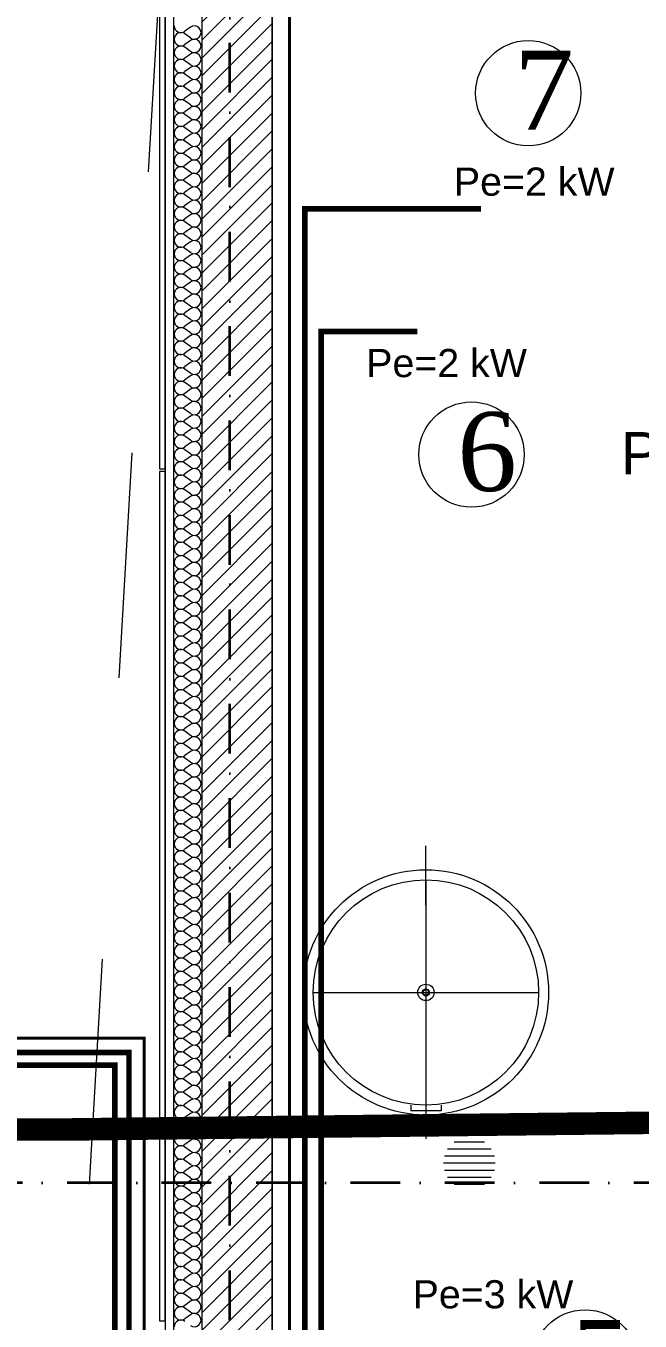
# Model space of a CAD drawing. Header units: millimetres. Extents: x 1322820 to 1391563, y 1051909 to 1098256.
# Drawn here: x 1346054 to 1348235, y 1084629 to 1089228 of the extents above; entities that cross this region are included whole.
import ezdxf
from ezdxf.enums import TextEntityAlignment as Align

# ---------------------------------------------------------------- set-up
doc = ezdxf.new("R2010")
doc.units = ezdxf.units.MM
doc.header["$MEASUREMENT"] = 0
for name, pattern in [('AStair_dashed', [1800, 800, -1000]), ('Dot & Dashed', [335.138881, 176.388884, -88.194442, 0, -70.555556]), ('DUBLU_INTRERUPT', [1.093612, 0.529167, -0.211667, 0.141111, -0.211667]), ('R', [10414, 5080, -2540, 254, -2540]), ('R (4)', [10414, 5080, -2540, 254, -2540])]:
    doc.linetypes.add(name, pattern=pattern)
doc.layers.get('0').update_dxf_attribs({"true_color": 0x787878})
for name, color, linetype, true_color in [('arhitectura - decoratii fatada', 7, 'Continuous', 0x787878), ('New_arhitectura - axe', 7, 'Continuous', 0x787878), ('New_rezistenta - pereti de rezistenta', 7, 'Continuous', 0x787878)]:
    doc.layers.add(name, color=color, linetype=linetype, true_color=true_color)
for name, color, linetype, lineweight, true_color in [('arhitectura - decoratii fatada_Pen_No__101', 7, 'Continuous', 13, 0x787878), ('arhitectura - desen 2D_Pen_No__2', 7, 'Continuous', 13, 0x787878), ('instalatii - echipamente_Pen_No__1', 7, 'Continuous', 13, 0x787878), ('New_arhitectura - axe_Pen_No__201', 7, 'Continuous', 35, 0x787878), ('New_arhitectura - decoratii fatada_Pen_No__1', 7, 'Continuous', 13, 0x787878), ('New_arhitectura - suprafete DTAC_Pen_No__14', 7, 'Continuous', 18, 0x787878), ('New_instalatii - echipamente_Pen_No__1', 7, 'Continuous', 13, 0x787878), ('New_rezistenta - pereti de rezistenta_Pen_No__1', 7, 'Continuous', 13, 0x787878), ('New_rezistenta - pereti de rezistenta_Pen_No__21', 7, 'Continuous', 20, 0x787878)]:
    doc.layers.add(name, color=color, linetype=linetype, lineweight=lineweight, true_color=true_color)
doc.layers.add('calorifere_Pen_No__1', color=250, linetype='Continuous', lineweight=13)
doc.layers.add('Circuite', color=7, linetype='Continuous', lineweight=25)
doc.layers.add('circuite prize normal', color=7, linetype='Continuous')
doc.layers.add('circuite prize vitali', color=1, linetype='Continuous')
doc.styles.add('GENERATED_STYLE_1', font='arialbd.ttf')
doc.styles.add('GENERATED_STYLE_4', font='arialbi.ttf')

# ---------------------------------------------------------------- blocks, each defined once
blk = doc.blocks.new('*X59', base_point=(1356235.2, 1078942.6))
at = {"layer": 'New_rezistenta - pereti de rezistenta_Pen_No__1', "color": 7, "linetype": 'Continuous', "lineweight": 13}
for p, q in [((1346638, 1089223.5), (1346619, 1089209.2)), ((1346638, 1089185.4), (1346619, 1089199.7)), ((1346638, 1089175.9), (1346619, 1089161.6)), ((1346638, 1089137.8), (1346619, 1089152.1)), ((1346638, 1089128.3), (1346619, 1089114)), ((1346638, 1089090.2), (1346619, 1089104.5)), ((1346638, 1089080.7), (1346619, 1089066.4)), ((1346638, 1089042.6), (1346619, 1089056.9)), ((1346638, 1089033), (1346619, 1089018.8)), ((1346638, 1088995), (1346619, 1089009.2)), ((1346638, 1088985.4), (1346619, 1088971.1)), ((1346638, 1088947.3), (1346619, 1088961.6)), ((1346638, 1088937.8), (1346619, 1088923.5)), ((1346638, 1088899.7), (1346619, 1088914)), ((1346638, 1088890.2), (1346619, 1088875.9)), ((1346638, 1088852.1), (1346619, 1088866.4)), ((1346638, 1088842.6), (1346619, 1088828.3)), ((1346638, 1088804.5), (1346619, 1088818.8)), ((1346638, 1088795), (1346619, 1088780.7)), ((1346638, 1088756.9), (1346619, 1088771.1)), ((1346638, 1088747.3), (1346619, 1088733)), ((1346638, 1088709.2), (1346619, 1088723.5)), ((1346638, 1088699.7), (1346619, 1088685.4)), ((1346638, 1088661.6), (1346619, 1088675.9)), ((1346638, 1088652.1), (1346619, 1088637.8)), ((1346638, 1088614), (1346619, 1088628.3)), ((1346638, 1088604.5), (1346619, 1088590.2)), ((1346638, 1088566.4), (1346619, 1088580.7)), ((1346638, 1088556.9), (1346619, 1088542.6)), ((1346638, 1088518.8), (1346619, 1088533)), ((1346638, 1088509.2), (1346619, 1088495)), ((1346638, 1088471.1), (1346619, 1088485.4)), ((1346638, 1088461.6), (1346619, 1088447.3)), ((1346638, 1088423.5), (1346619, 1088437.8)), ((1346638, 1088414), (1346619, 1088399.7)), ((1346638, 1088375.9), (1346619, 1088390.2)), ((1346638, 1088366.4), (1346619, 1088352.1)), ((1346638, 1088328.3), (1346619, 1088342.6)), ((1346638, 1088318.8), (1346619, 1088304.5)), ((1346638, 1088280.7), (1346619, 1088295)), ((1346638, 1088271.1), (1346619, 1088256.9)), ((1346638, 1088233), (1346619, 1088247.3)), ((1346638, 1088223.5), (1346619, 1088209.2)), ((1346638, 1088185.4), (1346619, 1088199.7)), ((1346638, 1088175.9), (1346619, 1088161.6)), ((1346638, 1088137.8), (1346619, 1088152.1)), ((1346638, 1088128.3), (1346619, 1088114)), ((1346638, 1088090.2), (1346619, 1088104.5)), ((1346638, 1088080.7), (1346619, 1088066.4)), ((1346638, 1088042.6), (1346619, 1088056.9)), ((1346638, 1088033), (1346619, 1088018.8)), ((1346638, 1087995), (1346619, 1088009.2)), ((1346638, 1087985.4), (1346619, 1087971.1)), ((1346638, 1087947.3), (1346619, 1087961.6)), ((1346638, 1087937.8), (1346619, 1087923.5)), ((1346638, 1087899.7), (1346619, 1087914)), ((1346638, 1087890.2), (1346619, 1087875.9)), ((1346638, 1087852.1), (1346619, 1087866.4)), ((1346638, 1087842.6), (1346619, 1087828.3)), ((1346638, 1087804.5), (1346619, 1087818.8)), ((1346638, 1087795), (1346619, 1087780.7)), ((1346638, 1087756.9), (1346619, 1087771.1)), ((1346638, 1087747.3), (1346619, 1087733)), ((1346638, 1087709.2), (1346619, 1087723.5)), ((1346638, 1087699.7), (1346619, 1087685.4)), ((1346638, 1087661.6), (1346619, 1087675.9)), ((1346638, 1087652.1), (1346619, 1087637.8)), ((1346638, 1087614), (1346619, 1087628.3)), ((1346638, 1087604.5), (1346619, 1087590.2)), ((1346638, 1087566.4), (1346619, 1087580.7)), ((1346638, 1087556.9), (1346619, 1087542.6)), ((1346638, 1087518.8), (1346619, 1087533)), ((1346638, 1087509.2), (1346619, 1087495)), ((1346638, 1087471.1), (1346619, 1087485.4)), ((1346638, 1087461.6), (1346619, 1087447.3)), ((1346638, 1087423.5), (1346619, 1087437.8)), ((1346638, 1087414), (1346619, 1087399.7)), ((1346638, 1087375.9), (1346619, 1087390.2)), ((1346638, 1087366.4), (1346619, 1087352.1)), ((1346638, 1087328.3), (1346619, 1087342.6)), ((1346638, 1087318.8), (1346619, 1087304.5)), ((1346638, 1087280.7), (1346619, 1087295)), ((1346638, 1087271.1), (1346619, 1087256.9)), ((1346638, 1087233), (1346619, 1087247.3)), ((1346638, 1087223.5), (1346619, 1087209.2)), ((1346638, 1087185.4), (1346619, 1087199.7)), ((1346638, 1087175.9), (1346619, 1087161.6)), ((1346638, 1087137.8), (1346619, 1087152.1)), ((1346638, 1087128.3), (1346619, 1087114)), ((1346638, 1087090.2), (1346619, 1087104.5)), ((1346638, 1087080.7), (1346619, 1087066.4)), ((1346638, 1087042.6), (1346619, 1087056.9)), ((1346638, 1087033), (1346619, 1087018.8)), ((1346638, 1086995), (1346619, 1087009.2)), ((1346638, 1086985.4), (1346619, 1086971.1)), ((1346638, 1086947.3), (1346619, 1086961.6)), ((1346638, 1086937.8), (1346619, 1086923.5)), ((1346638, 1086899.7), (1346619, 1086914)), ((1346638, 1086890.2), (1346619, 1086875.9)), ((1346638, 1086852.1), (1346619, 1086866.4)), ((1346638, 1086842.6), (1346619, 1086828.3)), ((1346638, 1086804.5), (1346619, 1086818.8)), ((1346638, 1086795), (1346619, 1086780.7)), ((1346638, 1086756.9), (1346619, 1086771.1)), ((1346638, 1086747.3), (1346619, 1086733)), ((1346638, 1086709.2), (1346619, 1086723.5)), ((1346638, 1086699.7), (1346619, 1086685.4)), ((1346638, 1086661.6), (1346619, 1086675.9)), ((1346638, 1086652.1), (1346619, 1086637.8)), ((1346638, 1086614), (1346619, 1086628.3)), ((1346638, 1086604.5), (1346619, 1086590.2)), ((1346638, 1086566.4), (1346619, 1086580.7)), ((1346638, 1086556.9), (1346619, 1086542.6)), ((1346638, 1086518.8), (1346619, 1086533)), ((1346638, 1086509.2), (1346619, 1086495)), ((1346638, 1086471.1), (1346619, 1086485.4)), ((1346638, 1086461.6), (1346619, 1086447.3)), ((1346638, 1086423.5), (1346619, 1086437.8)), ((1346638, 1086414), (1346619, 1086399.7)), ((1346638, 1086375.9), (1346619, 1086390.2)), ((1346638, 1086366.4), (1346619, 1086352.1)), ((1346638, 1086328.3), (1346619, 1086342.6)), ((1346638, 1086318.8), (1346619, 1086304.5)), ((1346638, 1086280.7), (1346619, 1086295)), ((1346638, 1086271.1), (1346619, 1086256.9)), ((1346638, 1086233), (1346619, 1086247.3)), ((1346638, 1086223.5), (1346619, 1086209.2)), ((1346638, 1086185.4), (1346619, 1086199.7)), ((1346638, 1086175.9), (1346619, 1086161.6)), ((1346638, 1086137.8), (1346619, 1086152.1)), ((1346638, 1086128.3), (1346619, 1086114)), ((1346638, 1086090.2), (1346619, 1086104.5)), ((1346638, 1086080.7), (1346619, 1086066.4)), ((1346638, 1086042.6), (1346619, 1086056.9)), ((1346638, 1086033), (1346619, 1086018.8)), ((1346638, 1085995), (1346619, 1086009.2)), ((1346638, 1085985.4), (1346619, 1085971.1)), ((1346638, 1085947.3), (1346619, 1085961.6)), ((1346638, 1085937.8), (1346619, 1085923.5)), ((1346638, 1085899.7), (1346619, 1085914)), ((1346638, 1085890.2), (1346619, 1085875.9)), ((1346638, 1085852.1), (1346619, 1085866.4)), ((1346638, 1085842.6), (1346619, 1085828.3)), ((1346638, 1085804.5), (1346619, 1085818.8)), ((1346638, 1085795), (1346619, 1085780.7)), ((1346638, 1085756.9), (1346619, 1085771.1)), ((1346638, 1085747.3), (1346619, 1085733)), ((1346638, 1085709.2), (1346619, 1085723.5)), ((1346638, 1085699.7), (1346619, 1085685.4)), ((1346638, 1085661.6), (1346619, 1085675.9)), ((1346638, 1085652.1), (1346619, 1085637.8)), ((1346638, 1085614), (1346619, 1085628.3)), ((1346638, 1085604.5), (1346619, 1085590.2)), ((1346638, 1085566.4), (1346619, 1085580.7)), ((1346638, 1085556.9), (1346619, 1085542.6)), ((1346638, 1085518.8), (1346619, 1085533)), ((1346638, 1085509.2), (1346619, 1085495)), ((1346638, 1085471.1), (1346619, 1085485.4)), ((1346638, 1085461.6), (1346619, 1085447.3)), ((1346638, 1085423.5), (1346619, 1085437.8)), ((1346638, 1085414), (1346619, 1085399.7)), ((1346638, 1085375.9), (1346619, 1085390.2)), ((1346638, 1085366.4), (1346619, 1085352.1)), ((1346638, 1085328.3), (1346619, 1085342.6)), ((1346638, 1085318.8), (1346619, 1085304.5)), ((1346638, 1085280.7), (1346619, 1085295)), ((1346638, 1085271.1), (1346619, 1085256.9)), ((1346638, 1085233), (1346619, 1085247.3)), ((1346638, 1085223.5), (1346619, 1085209.2)), ((1346638, 1085185.4), (1346619, 1085199.7)), ((1346638, 1085175.9), (1346619, 1085161.6)), ((1346638, 1085137.8), (1346619, 1085152.1)), ((1346638, 1085128.3), (1346619, 1085114)), ((1346638, 1085090.2), (1346619, 1085104.5)), ((1346638, 1085080.7), (1346619, 1085066.4)), ((1346638, 1085042.6), (1346619, 1085056.9)), ((1346638, 1085033), (1346619, 1085018.8)), ((1346638, 1084995), (1346619, 1085009.2)), ((1346638, 1084985.4), (1346619, 1084971.1)), ((1346638, 1084947.3), (1346619, 1084961.6)), ((1346638, 1084937.8), (1346619, 1084923.5)), ((1346638, 1084899.7), (1346619, 1084914)), ((1346638, 1084890.2), (1346619, 1084875.9)), ((1346638, 1084852.1), (1346619, 1084866.4)), ((1346638, 1084842.6), (1346619, 1084828.3)), ((1346638, 1084804.5), (1346619, 1084818.8)), ((1346638, 1084795), (1346619, 1084780.7)), ((1346638, 1084756.9), (1346619, 1084771.1)), ((1346638, 1084747.3), (1346619, 1084733)), ((1346638, 1084709.2), (1346619, 1084723.5)), ((1346638, 1084699.7), (1346619, 1084685.4)), ((1346638, 1084661.6), (1346619, 1084675.9)), ((1346638, 1084652.1), (1346619, 1084637.8))]:
    blk.add_line(p, q, dxfattribs=at)
for centre, start, end in [((1346604.7, 1089228.3), 180, 306.8699), ((1346604.7, 1089180.7), 53.1301, 180), ((1346652.3, 1089204.5), 233.1301, 126.8699), ((1346604.7, 1089180.7), 180, 306.8699), ((1346604.7, 1089133), 53.1301, 180), ((1346652.3, 1089156.9), 233.1301, 126.8699), ((1346604.7, 1089133), 180, 306.8699), ((1346604.7, 1089085.4), 53.1301, 180), ((1346652.3, 1089109.2), 233.1301, 126.8699), ((1346604.7, 1089085.4), 180, 306.8699), ((1346604.7, 1089037.8), 53.1301, 180), ((1346652.3, 1089061.6), 233.1301, 126.8699), ((1346604.7, 1089037.8), 180, 306.8699), ((1346604.7, 1088990.2), 53.1301, 180), ((1346652.3, 1089014), 233.1301, 126.8699), ((1346604.7, 1088990.2), 180, 306.8699), ((1346604.7, 1088942.6), 53.1301, 180), ((1346652.3, 1088966.4), 233.1301, 126.8699), ((1346604.7, 1088942.6), 180, 306.8699), ((1346604.7, 1088895), 53.1301, 180), ((1346652.3, 1088918.8), 233.1301, 126.8699), ((1346604.7, 1088895), 180, 306.8699), ((1346604.7, 1088847.3), 53.1301, 180), ((1346652.3, 1088871.1), 233.1301, 126.8699), ((1346604.7, 1088847.3), 180, 306.8699), ((1346604.7, 1088799.7), 53.1301, 180), ((1346652.3, 1088823.5), 233.1301, 126.8699), ((1346604.7, 1088799.7), 180, 306.8699), ((1346652.3, 1088775.9), 233.1301, 126.8699), ((1346604.7, 1088752.1), 53.1301, 180), ((1346604.7, 1088752.1), 180, 306.8699), ((1346652.3, 1088728.3), 233.1301, 126.8699), ((1346604.7, 1088704.5), 53.1301, 180), ((1346604.7, 1088704.5), 180, 306.8699), ((1346652.3, 1088680.7), 233.1301, 126.8699), ((1346604.7, 1088656.9), 53.1301, 180), ((1346604.7, 1088656.9), 180, 306.8699), ((1346652.3, 1088633), 233.1301, 126.8699), ((1346604.7, 1088609.2), 53.1301, 180), ((1346604.7, 1088609.2), 180, 306.8699), ((1346652.3, 1088585.4), 233.1301, 126.8699), ((1346604.7, 1088561.6), 53.1301, 180), ((1346604.7, 1088561.6), 180, 306.8699), ((1346652.3, 1088537.8), 233.1301, 126.8699), ((1346604.7, 1088514), 53.1301, 180), ((1346604.7, 1088514), 180, 306.8699), ((1346652.3, 1088490.2), 233.1301, 126.8699), ((1346604.7, 1088466.4), 53.1301, 180), ((1346604.7, 1088466.4), 180, 306.8699), ((1346652.3, 1088442.6), 233.1301, 126.8699), ((1346604.7, 1088418.8), 53.1301, 180), ((1346604.7, 1088418.8), 180, 306.8699), ((1346652.3, 1088395), 233.1301, 126.8699), ((1346604.7, 1088371.1), 53.1301, 180), ((1346604.7, 1088371.1), 180, 306.8699), ((1346652.3, 1088347.3), 233.1301, 126.8699), ((1346604.7, 1088323.5), 53.1301, 180), ((1346604.7, 1088323.5), 180, 306.8699), ((1346652.3, 1088299.7), 233.1301, 126.8699), ((1346604.7, 1088275.9), 53.1301, 180), ((1346604.7, 1088275.9), 180, 306.8699), ((1346652.3, 1088252.1), 233.1301, 126.8699), ((1346604.7, 1088228.3), 53.1301, 180), ((1346604.7, 1088228.3), 180, 306.8699), ((1346652.3, 1088204.5), 233.1301, 126.8699), ((1346604.7, 1088180.7), 53.1301, 180), ((1346604.7, 1088180.7), 180, 306.8699), ((1346652.3, 1088156.9), 233.1301, 126.8699), ((1346604.7, 1088133), 53.1301, 180), ((1346604.7, 1088133), 180, 306.8699), ((1346604.7, 1088085.4), 53.1301, 180), ((1346652.3, 1088109.2), 233.1301, 126.8699), ((1346604.7, 1088085.4), 180, 306.8699), ((1346604.7, 1088037.8), 53.1301, 180), ((1346652.3, 1088061.6), 233.1301, 126.8699), ((1346604.7, 1088037.8), 180, 306.8699), ((1346604.7, 1087990.2), 53.1301, 180), ((1346652.3, 1088014), 233.1301, 126.8699), ((1346604.7, 1087990.2), 180, 306.8699), ((1346604.7, 1087942.6), 53.1301, 180), ((1346652.3, 1087966.4), 233.1301, 126.8699), ((1346604.7, 1087942.6), 180, 306.8699), ((1346604.7, 1087895), 53.1301, 180), ((1346652.3, 1087918.8), 233.1301, 126.8699), ((1346604.7, 1087895), 180, 306.8699), ((1346604.7, 1087847.3), 53.1301, 180), ((1346652.3, 1087871.1), 233.1301, 126.8699), ((1346604.7, 1087847.3), 180, 306.8699), ((1346604.7, 1087799.7), 53.1301, 180), ((1346652.3, 1087823.5), 233.1301, 126.8699), ((1346604.7, 1087799.7), 180, 306.8699), ((1346604.7, 1087752.1), 53.1301, 180), ((1346652.3, 1087775.9), 233.1301, 126.8699), ((1346604.7, 1087752.1), 180, 306.8699), ((1346604.7, 1087704.5), 53.1301, 180), ((1346652.3, 1087728.3), 233.1301, 126.8699), ((1346604.7, 1087704.5), 180, 306.8699), ((1346604.7, 1087656.9), 53.1301, 180), ((1346652.3, 1087680.7), 233.1301, 126.8699), ((1346604.7, 1087656.9), 180, 306.8699), ((1346604.7, 1087609.2), 53.1301, 180), ((1346652.3, 1087633), 233.1301, 126.8699), ((1346604.7, 1087609.2), 180, 306.8699), ((1346604.7, 1087561.6), 53.1301, 180), ((1346652.3, 1087585.4), 233.1301, 126.8699), ((1346604.7, 1087561.6), 180, 306.8699), ((1346604.7, 1087514), 53.1301, 180), ((1346652.3, 1087537.8), 233.1301, 126.8699), ((1346604.7, 1087514), 180, 306.8699), ((1346604.7, 1087466.4), 53.1301, 180), ((1346652.3, 1087490.2), 233.1301, 126.8699), ((1346604.7, 1087466.4), 180, 306.8699), ((1346652.3, 1087442.6), 233.1301, 126.8699), ((1346604.7, 1087418.8), 53.1301, 180), ((1346604.7, 1087418.8), 180, 306.8699), ((1346652.3, 1087395), 233.1301, 126.8699), ((1346604.7, 1087371.1), 53.1301, 180), ((1346604.7, 1087371.1), 180, 306.8699), ((1346652.3, 1087347.3), 233.1301, 126.8699), ((1346604.7, 1087323.5), 53.1301, 180), ((1346604.7, 1087323.5), 180, 306.8699), ((1346652.3, 1087299.7), 233.1301, 126.8699), ((1346604.7, 1087275.9), 53.1301, 180), ((1346604.7, 1087275.9), 180, 306.8699), ((1346652.3, 1087252.1), 233.1301, 126.8699), ((1346604.7, 1087228.3), 53.1301, 180), ((1346604.7, 1087228.3), 180, 306.8699), ((1346652.3, 1087204.5), 233.1301, 126.8699), ((1346604.7, 1087180.7), 53.1301, 180), ((1346604.7, 1087180.7), 180, 306.8699), ((1346652.3, 1087156.9), 233.1301, 126.8699), ((1346604.7, 1087133), 53.1301, 180), ((1346604.7, 1087133), 180, 306.8699), ((1346652.3, 1087109.2), 233.1301, 126.8699), ((1346604.7, 1087085.4), 53.1301, 180), ((1346604.7, 1087085.4), 180, 306.8699), ((1346652.3, 1087061.6), 233.1301, 126.8699), ((1346604.7, 1087037.8), 53.1301, 180), ((1346604.7, 1087037.8), 180, 306.8699), ((1346652.3, 1087014), 233.1301, 126.8699), ((1346604.7, 1086990.2), 53.1301, 180), ((1346604.7, 1086990.2), 180, 306.8699), ((1346652.3, 1086966.4), 233.1301, 126.8699), ((1346604.7, 1086942.6), 53.1301, 180), ((1346604.7, 1086942.6), 180, 306.8699), ((1346652.3, 1086918.8), 233.1301, 126.8699), ((1346604.7, 1086895), 53.1301, 180), ((1346604.7, 1086895), 180, 306.8699), ((1346652.3, 1086871.1), 233.1301, 126.8699), ((1346604.7, 1086847.3), 53.1301, 180), ((1346604.7, 1086847.3), 180, 306.8699), ((1346652.3, 1086823.5), 233.1301, 126.8699), ((1346604.7, 1086799.7), 53.1301, 180), ((1346604.7, 1086799.7), 180, 306.8699), ((1346604.7, 1086752.1), 53.1301, 180), ((1346652.3, 1086775.9), 233.1301, 126.8699), ((1346604.7, 1086752.1), 180, 306.8699), ((1346604.7, 1086704.5), 53.1301, 180), ((1346652.3, 1086728.3), 233.1301, 126.8699), ((1346604.7, 1086704.5), 180, 306.8699), ((1346604.7, 1086656.9), 53.1301, 180), ((1346652.3, 1086680.7), 233.1301, 126.8699), ((1346604.7, 1086656.9), 180, 306.8699), ((1346604.7, 1086609.2), 53.1301, 180), ((1346652.3, 1086633), 233.1301, 126.8699), ((1346604.7, 1086609.2), 180, 306.8699), ((1346604.7, 1086561.6), 53.1301, 180), ((1346652.3, 1086585.4), 233.1301, 126.8699), ((1346604.7, 1086561.6), 180, 306.8699), ((1346604.7, 1086514), 53.1301, 180), ((1346652.3, 1086537.8), 233.1301, 126.8699), ((1346604.7, 1086514), 180, 306.8699), ((1346604.7, 1086466.4), 53.1301, 180), ((1346652.3, 1086490.2), 233.1301, 126.8699), ((1346604.7, 1086466.4), 180, 306.8699), ((1346604.7, 1086418.8), 53.1301, 180), ((1346652.3, 1086442.6), 233.1301, 126.8699), ((1346604.7, 1086418.8), 180, 306.8699), ((1346604.7, 1086371.1), 53.1301, 180), ((1346652.3, 1086395), 233.1301, 126.8699), ((1346604.7, 1086371.1), 180, 306.8699), ((1346604.7, 1086323.5), 53.1301, 180), ((1346652.3, 1086347.3), 233.1301, 126.8699), ((1346604.7, 1086323.5), 180, 306.8699), ((1346604.7, 1086275.9), 53.1301, 180), ((1346652.3, 1086299.7), 233.1301, 126.8699), ((1346604.7, 1086275.9), 180, 306.8699), ((1346604.7, 1086228.3), 53.1301, 180), ((1346652.3, 1086252.1), 233.1301, 126.8699), ((1346604.7, 1086228.3), 180, 306.8699), ((1346604.7, 1086180.7), 53.1301, 180), ((1346652.3, 1086204.5), 233.1301, 126.8699), ((1346604.7, 1086180.7), 180, 306.8699), ((1346604.7, 1086133), 53.1301, 180), ((1346652.3, 1086156.9), 233.1301, 126.8699), ((1346604.7, 1086133), 180, 306.8699), ((1346652.3, 1086109.2), 233.1301, 126.8699), ((1346604.7, 1086085.4), 53.1301, 180), ((1346604.7, 1086085.4), 180, 306.8699), ((1346652.3, 1086061.6), 233.1301, 126.8699), ((1346604.7, 1086037.8), 53.1301, 180), ((1346604.7, 1086037.8), 180, 306.8699), ((1346652.3, 1086014), 233.1301, 126.8699), ((1346604.7, 1085990.2), 53.1301, 180), ((1346604.7, 1085990.2), 180, 306.8699), ((1346652.3, 1085966.4), 233.1301, 126.8699), ((1346604.7, 1085942.6), 53.1301, 180), ((1346604.7, 1085942.6), 180, 306.8699), ((1346652.3, 1085918.8), 233.1301, 126.8699), ((1346604.7, 1085895), 53.1301, 180), ((1346604.7, 1085895), 180, 306.8699), ((1346652.3, 1085871.1), 233.1301, 126.8699), ((1346604.7, 1085847.3), 53.1301, 180), ((1346604.7, 1085847.3), 180, 306.8699), ((1346652.3, 1085823.5), 233.1301, 126.8699), ((1346604.7, 1085799.7), 53.1301, 180), ((1346604.7, 1085799.7), 180, 306.8699), ((1346652.3, 1085775.9), 233.1301, 126.8699), ((1346604.7, 1085752.1), 53.1301, 180), ((1346604.7, 1085752.1), 180, 306.8699), ((1346652.3, 1085728.3), 233.1301, 126.8699), ((1346604.7, 1085704.5), 53.1301, 180), ((1346604.7, 1085704.5), 180, 306.8699), ((1346652.3, 1085680.7), 233.1301, 126.8699), ((1346604.7, 1085656.9), 53.1301, 180), ((1346604.7, 1085656.9), 180, 306.8699), ((1346652.3, 1085633), 233.1301, 126.8699), ((1346604.7, 1085609.2), 53.1301, 180), ((1346604.7, 1085609.2), 180, 306.8699), ((1346652.3, 1085585.4), 233.1301, 126.8699), ((1346604.7, 1085561.6), 53.1301, 180), ((1346604.7, 1085561.6), 180, 306.8699), ((1346652.3, 1085537.8), 233.1301, 126.8699), ((1346604.7, 1085514), 53.1301, 180), ((1346604.7, 1085514), 180, 306.8699), ((1346652.3, 1085490.2), 233.1301, 126.8699), ((1346604.7, 1085466.4), 53.1301, 180), ((1346604.7, 1085466.4), 180, 306.8699), ((1346652.3, 1085442.6), 233.1301, 126.8699), ((1346604.7, 1085418.8), 53.1301, 180), ((1346604.7, 1085418.8), 180, 306.8699), ((1346604.7, 1085371.1), 53.1301, 180), ((1346652.3, 1085395), 233.1301, 126.8699), ((1346604.7, 1085371.1), 180, 306.8699), ((1346604.7, 1085323.5), 53.1301, 180), ((1346652.3, 1085347.3), 233.1301, 126.8699), ((1346604.7, 1085323.5), 180, 306.8699), ((1346604.7, 1085275.9), 53.1301, 180), ((1346652.3, 1085299.7), 233.1301, 126.8699), ((1346604.7, 1085275.9), 180, 306.8699), ((1346604.7, 1085228.3), 53.1301, 180), ((1346652.3, 1085252.1), 233.1301, 126.8699), ((1346604.7, 1085228.3), 180, 306.8699), ((1346604.7, 1085180.7), 53.1301, 180), ((1346652.3, 1085204.5), 233.1301, 126.8699), ((1346604.7, 1085180.7), 180, 306.8699), ((1346604.7, 1085133), 53.1301, 180), ((1346652.3, 1085156.9), 233.1301, 126.8699), ((1346604.7, 1085133), 180, 306.8699), ((1346604.7, 1085085.4), 53.1301, 180), ((1346652.3, 1085109.2), 233.1301, 126.8699), ((1346604.7, 1085085.4), 180, 306.8699), ((1346604.7, 1085037.8), 53.1301, 180), ((1346652.3, 1085061.6), 233.1301, 126.8699), ((1346604.7, 1085037.8), 180, 306.8699), ((1346604.7, 1084990.2), 53.1301, 180), ((1346652.3, 1085014), 233.1301, 126.8699), ((1346604.7, 1084990.2), 180, 306.8699), ((1346604.7, 1084942.6), 53.1301, 180), ((1346652.3, 1084966.4), 233.1301, 126.8699), ((1346604.7, 1084942.6), 180, 306.8699), ((1346604.7, 1084895), 53.1301, 180), ((1346652.3, 1084918.8), 233.1301, 126.8699), ((1346604.7, 1084895), 180, 306.8699), ((1346604.7, 1084847.3), 53.1301, 180), ((1346652.3, 1084871.1), 233.1301, 126.8699), ((1346604.7, 1084847.3), 180, 306.8699), ((1346604.7, 1084799.7), 53.1301, 180), ((1346652.3, 1084823.5), 233.1301, 126.8699), ((1346604.7, 1084799.7), 180, 306.8699), ((1346652.3, 1084775.9), 233.1301, 126.8699), ((1346604.7, 1084752.1), 53.1301, 180), ((1346604.7, 1084752.1), 180, 306.8699), ((1346652.3, 1084728.3), 233.1301, 126.8699), ((1346604.7, 1084704.5), 53.1301, 180), ((1346604.7, 1084704.5), 180, 306.8699), ((1346652.3, 1084680.7), 233.1301, 126.8699), ((1346604.7, 1084656.9), 53.1301, 180), ((1346604.7, 1084656.9), 180, 306.8699), ((1346652.3, 1084633), 233.1301, 126.8699), ((1346604.7, 1084609.2), 53.1301, 180)]:
    blk.add_arc(centre, 23.8, start, end, dxfattribs=at)
blk = doc.blocks.new('Wall_16_1', base_point=(1346928.5, 1090570.6))
at = {"layer": 'New_rezistenta - pereti de rezistenta', "linetype": 'Continuous', "lineweight": 0, "true_color": 0x000000}
h = blk.add_hatch(dxfattribs=at)
h.set_pattern_fill('BETON_ARMAT_0001', color=18, style=0, pattern_type=2)
h.set_pattern_definition([(45, (1356235.236, 1078942.57), (-31.8198, 31.8198), [])])
h.paths.add_polyline_path([(1346678.5, 1078980.6), (1346928.5, 1078980.6), (1346928.5, 1090570.6), (1346678.5, 1090570.6)])
at = {"layer": 'New_rezistenta - pereti de rezistenta_Pen_No__21', "color": 7, "linetype": 'Continuous', "lineweight": 20}
for p, q in [((1346578.5, 1090820.6), (1346578.5, 1078730.6)), ((1346678.5, 1090570.6), (1346678.5, 1078980.6))]:
    blk.add_line(p, q, dxfattribs=at)
at = {"layer": 'New_rezistenta - pereti de rezistenta_Pen_No__21', "color": 7, "linetype": 'Continuous', "lineweight": 20, "flags": 128}
for points in [[(1346548.5, 1090950.6), (1346548.5, 1078630.6)], [(1346928.5, 1078980.6), (1346928.5, 1090570.6)]]:
    blk.add_lwpolyline(points, dxfattribs=at)
at = {"layer": 'New_rezistenta - pereti de rezistenta', "color": 7, "lineweight": 20}
blk.add_blockref('*X59', (1356235.2, 1078942.6), dxfattribs=at)
blk = doc.blocks.new('Wall_118_1', base_point=(1346528.5, 1090970.6))
at = {"layer": 'arhitectura - decoratii fatada_Pen_No__101', "color": 253, "linetype": 'Continuous', "lineweight": 13, "flags": 128}
for points in [[(1346528.5, 1090950.6), (1346528.5, 1090600.6)], [(1346548.5, 1090600.6), (1346548.5, 1090950.6)], [(1346528.5, 1090220.6), (1346528.5, 1087655.7)], [(1346548.5, 1087655.7), (1346548.5, 1090220.6)], [(1346528.5, 1087655.7), (1346548.5, 1087655.7)]]:
    blk.add_lwpolyline(points, dxfattribs=at)
at = {"layer": 'New_arhitectura - decoratii fatada_Pen_No__1', "color": 7, "linetype": 'Continuous', "lineweight": 13}
for p, q in [((1346548.5, 1090600.6), (1346528.5, 1090600.6)), ((1346528.5, 1090220.6), (1346548.5, 1090220.6))]:
    blk.add_line(p, q, dxfattribs=at)
blk = doc.blocks.new('Wall_119_1', base_point=(1346528.5, 1090970.6))
at = {"layer": 'arhitectura - decoratii fatada_Pen_No__101', "color": 253, "linetype": 'Continuous', "lineweight": 13, "flags": 128}
for points in [[(1346528.5, 1090950.6), (1346528.5, 1087655.7)], [(1346548.5, 1087655.7), (1346548.5, 1090950.6)], [(1346528.5, 1087655.7), (1346548.5, 1087655.7)]]:
    blk.add_lwpolyline(points, dxfattribs=at)
blk = doc.blocks.new('Wall_146_1', base_point=(1346528.5, 1090220.6))
at = {"layer": 'arhitectura - decoratii fatada_Pen_No__101', "color": 253, "linetype": 'Continuous', "lineweight": 13, "flags": 128}
for points in [[(1346528.5, 1090220.6), (1346528.5, 1087655.7)], [(1346548.5, 1090220.6), (1346528.5, 1090220.6)], [(1346548.5, 1087655.7), (1346548.5, 1090220.6)], [(1346528.5, 1087655.7), (1346548.5, 1087655.7)]]:
    blk.add_lwpolyline(points, dxfattribs=at)
blk = doc.blocks.new('Wall_147_1', base_point=(1346528.5, 1087645.7))
at = {"layer": 'arhitectura - decoratii fatada_Pen_No__101', "color": 253, "linetype": 'Continuous', "lineweight": 13, "flags": 128}
for points in [[(1346528.5, 1087645.7), (1346528.5, 1084630.7)], [(1346548.5, 1087645.7), (1346528.5, 1087645.7)], [(1346548.5, 1084630.7), (1346548.5, 1087645.7)], [(1346528.5, 1084630.7), (1346548.5, 1084630.7)]]:
    blk.add_lwpolyline(points, dxfattribs=at)
blk = doc.blocks.new('Wall_148_1', base_point=(1346528.5, 1087645.7))
at = {"layer": 'arhitectura - decoratii fatada_Pen_No__101', "color": 253, "linetype": 'Continuous', "lineweight": 13, "flags": 128}
for points in [[(1346528.5, 1087645.7), (1346528.5, 1084630.7)], [(1346548.5, 1087645.7), (1346528.5, 1087645.7)], [(1346548.5, 1084630.7), (1346548.5, 1087645.7)], [(1346528.5, 1084630.7), (1346548.5, 1084630.7)]]:
    blk.add_lwpolyline(points, dxfattribs=at)
blk = doc.blocks.new('Wall_149_1', base_point=(1346528.5, 1087645.7))
at = {"layer": 'arhitectura - decoratii fatada_Pen_No__101', "color": 253, "linetype": 'Continuous', "lineweight": 13, "flags": 128}
for points in [[(1346528.5, 1087645.7), (1346528.5, 1084630.7)], [(1346548.5, 1087645.7), (1346528.5, 1087645.7)], [(1346548.5, 1084630.7), (1346548.5, 1087645.7)], [(1346528.5, 1084630.7), (1346548.5, 1084630.7)]]:
    blk.add_lwpolyline(points, dxfattribs=at)
blk = doc.blocks.new('Standard grid marker')
at = {"layer": 'New_arhitectura - axe_Pen_No__201', "linetype": 'Dot & Dashed', "lineweight": 35}
blk.add_line((1000, 0), (43350, 0), dxfattribs=at)
at = {"layer": 'New_arhitectura - axe_Pen_No__201', "lineweight": 35, "style": 'GENERATED_STYLE_1'}
for tag, p in [('AC_MarkerText_1_0', (-106.1, 7.1)), ('AC_MarkerText_1_1', (44456, 7.1))]:
    blk.add_attdef(tag, text='', height=125, rotation=270, dxfattribs=at).set_placement(p, align=Align.MIDDLE_CENTER)
blk = doc.blocks.new('Standard grid marker_7')
at = {"layer": 'New_arhitectura - axe_Pen_No__201', "linetype": 'Dot & Dashed', "lineweight": 35}
blk.add_line((1000, 0), (32396.9, 0), dxfattribs=at)
at = {"layer": 'New_arhitectura - axe_Pen_No__201', "lineweight": 35, "style": 'GENERATED_STYLE_1'}
blk.add_attdef('AC_MarkerText_1', text='', height=125, rotation=180, dxfattribs=at).set_placement((33503, 7.1), align=Align.MIDDLE_CENTER)
blk = doc.blocks.new('terasa')
at = {"layer": 'arhitectura - desen 2D_Pen_No__2', "linetype": 'AStair_dashed', "lineweight": 13}
blk.add_line((1346174.302, 1083319.3), (1346578.502, 1090220.6), dxfattribs=at)
at = {"layer": 'instalatii - echipamente_Pen_No__1', "linetype": 'R (4)', "lineweight": 13}
for p, q in [((1347474.302, 1086105.872), (1347474.302, 1086316.81)), ((1347474.302, 1085486.978), (1347474.302, 1085276.04))]:
    blk.add_line(p, q, dxfattribs=at)
at = {"layer": 'instalatii - echipamente_Pen_No__1', "linetype": 'R', "lineweight": 13}
for p, q in [((1347474.302, 1086196.425), (1347474.302, 1085396.425)), ((1347074.302, 1085796.425), (1347874.302, 1085796.425))]:
    blk.add_line(p, q, dxfattribs=at)
at = {"layer": 'instalatii - echipamente_Pen_No__1', "linetype": 'Continuous', "lineweight": 13}
for p, q in [((1347420.302, 1085396.425), (1347420.302, 1085376.425)), ((1347528.302, 1085376.425), (1347420.302, 1085376.425)), ((1347528.302, 1085396.425), (1347528.302, 1085376.425))]:
    blk.add_line(p, q, dxfattribs=at)
for radius in [435.462, 400, 29.215, 12.768, 9.878]:
    blk.add_circle((1347474.302, 1085796.425), radius, dxfattribs=at)
at = {"layer": 'New_arhitectura - suprafete DTAC_Pen_No__14', "linetype": 'Continuous', "lineweight": 18, "flags": 128}
blk.add_lwpolyline([(1351428.502, 1083420.6), (1351428.502, 1090570.6), (1346928.502, 1090570.6), (1346928.502, 1083420.6)], close=True, dxfattribs=at)
at = {"layer": 'New_instalatii - echipamente_Pen_No__1', "linetype": 'R', "lineweight": 13}
for p, q in [((1347551.164, 1085240.783), (1347705.839, 1085240.783)), ((1347575.013, 1085265.763), (1347681.991, 1085265.763)), ((1347536.43, 1085190.823), (1347720.573, 1085190.823)), ((1347539.884, 1085215.803), (1347717.119, 1085215.803)), ((1347539.884, 1085165.843), (1347717.119, 1085165.843)), ((1347551.164, 1085140.863), (1347705.839, 1085140.863)), ((1347575.013, 1085115.883), (1347681.991, 1085115.883))]:
    blk.add_line(p, q, dxfattribs=at)
at = {"layer": 'arhitectura - decoratii fatada', "lineweight": 20}
for name, p in [('Wall_118_1', (1346528.502, 1090970.6)), ('Wall_119_1', (1346528.502, 1090970.6)), ('Wall_146_1', (1346528.502, 1090220.6)), ('Wall_147_1', (1346528.502, 1087645.65)), ('Wall_148_1', (1346528.502, 1087645.65)), ('Wall_149_1', (1346528.502, 1087645.65))]:
    blk.add_blockref(name, p, dxfattribs=at)
at = {"layer": 'New_arhitectura - axe', "linetype": 'Continuous', "lineweight": 13, "zscale": 1000}
for name, p, rotation in [('Standard grid marker', (1346778.502, 1052120.65), 90), ('Standard grid marker_7', (1356428.539, 1085120.65), 180)]:
    blk.add_blockref(name, p, dxfattribs=dict(at, rotation=rotation))
at = {"layer": 'New_rezistenta - pereti de rezistenta', "lineweight": 20}
blk.add_blockref('Wall_16_1', (1346928.502, 1090570.6), dxfattribs=at)

msp = doc.modelspace()

# ---------------------------------------------------------------- block references
msp.add_blockref('terasa', (0, 0))

# ---------------------------------------------------------------- next in the draw order: linework, layer by layer
at = {"layer": 'Circuite', "linetype": 'DUBLU_INTRERUPT', "lineweight": 20, "ltscale": 1000, "const_width": 10}
for points in [[(1351362.2, 1083530.6), (1351362.2, 1083515.4), (1346989.9, 1083515.4), (1346989.9, 1090465.4)], [(1346992.3, 1083515.7), (1346473.9, 1083515.7), (1346473.9, 1085634), (1345236.4, 1085634), (1345236.4, 1085749.7), (1345236.4, 1085633), (1340905, 1085633), (1340905, 1085743.3)]]:
    msp.add_lwpolyline(points, dxfattribs=at)
at = {"layer": 'Circuite', "lineweight": 20, "const_width": 20}
for points in [[(1347670.2, 1088578.3), (1347044.8, 1088578.3), (1347044.8, 1083595.3), (1347044.8, 1083577), (1351308.2, 1083577), (1351308.2, 1085087.6)], [(1347443.4, 1088143.5), (1347102.6, 1088143.5), (1347102.6, 1083635.8), (1351245, 1083635.8), (1351245, 1085088.5)], [(1351128.9, 1085086.4), (1351128.9, 1083754.2), (1346369.7, 1083754.2), (1346369.7, 1085537.8), (1340817.5, 1085537.8), (1340817.5, 1085749.2)], [(1351113.8, 1085148), (1351075.3, 1085148), (1351075.3, 1083807), (1346420.3, 1083807), (1346420.3, 1085583), (1345155.4, 1085583), (1345155.4, 1085746.6)]]:
    msp.add_lwpolyline(points, dxfattribs=at)
at = {"layer": 'Circuite', "lineweight": 20}
for centre in [(1347837.6, 1088989.1), (1347636.1, 1087706.1), (1348039.2, 1084482.6)]:
    msp.add_circle(centre, 186.9, dxfattribs=at)
at = {"layer": 'circuite prize vitali', "lineweight": 20, "const_width": 80}
msp.add_lwpolyline([(1362072.2, 1085491.4), (1346211.1, 1085309.9), (1327088, 1085305.8), (1326576.4, 1085477.9), (1326576.4, 1085477.9), (1326576.4, 1085477.9), (1326576.4, 1085477.9), (1326576.4, 1085477.9), (1326576.4, 1085477.9), (1326576.4, 1085477.9), (1326576.4, 1085477.9)], dxfattribs=at)

# ---------------------------------------------------------------- next in the draw order: texts
at = {"layer": 'calorifere_Pen_No__1', "linetype": 'Continuous', "lineweight": 13, "attachment_point": 5, "style": 'GENERATED_STYLE_4'}
for s, insert, char_height in [('\\A1;{\\fArial|b0|i0|c238|p34;Pe=2 kW}', (1347858.7, 1088674.5), 100), ('\\A1;{\\fArial|b0|i0|c238|p34;Pe=2 kW}', (1347547.6, 1088030.3), 100), ('\\A1;{\\fArial|b0|i0|c238|p34;Pe=85 kW}', (1348651.9, 1087709.9), 150), ('\\A1;{\\fArial|b0|i0|c238|p34;Pe=3 kW}', (1347712.3, 1084723.9), 100)]:
    msp.add_mtext(s, dxfattribs=dict(at, insert=insert, char_height=char_height))
at = {"layer": 'circuite prize normal', "linetype": 'Continuous', "char_height": 280, "width": 1747.37, "attachment_point": 1}
for s, insert in [('{\\fTimes New Roman|b0|i0|c0|p18;7}', (1347787.3, 1089140)), ('{\\fTimes New Roman|b0|i0|c0|p18;6}', (1347585.8, 1087857)), ('{\\fTimes New Roman|b0|i0|c0|p18;5}', (1347988.9, 1084633.5))]:
    msp.add_mtext(s, dxfattribs=dict(at, insert=insert))

doc.saveas('drawing.dxf')
